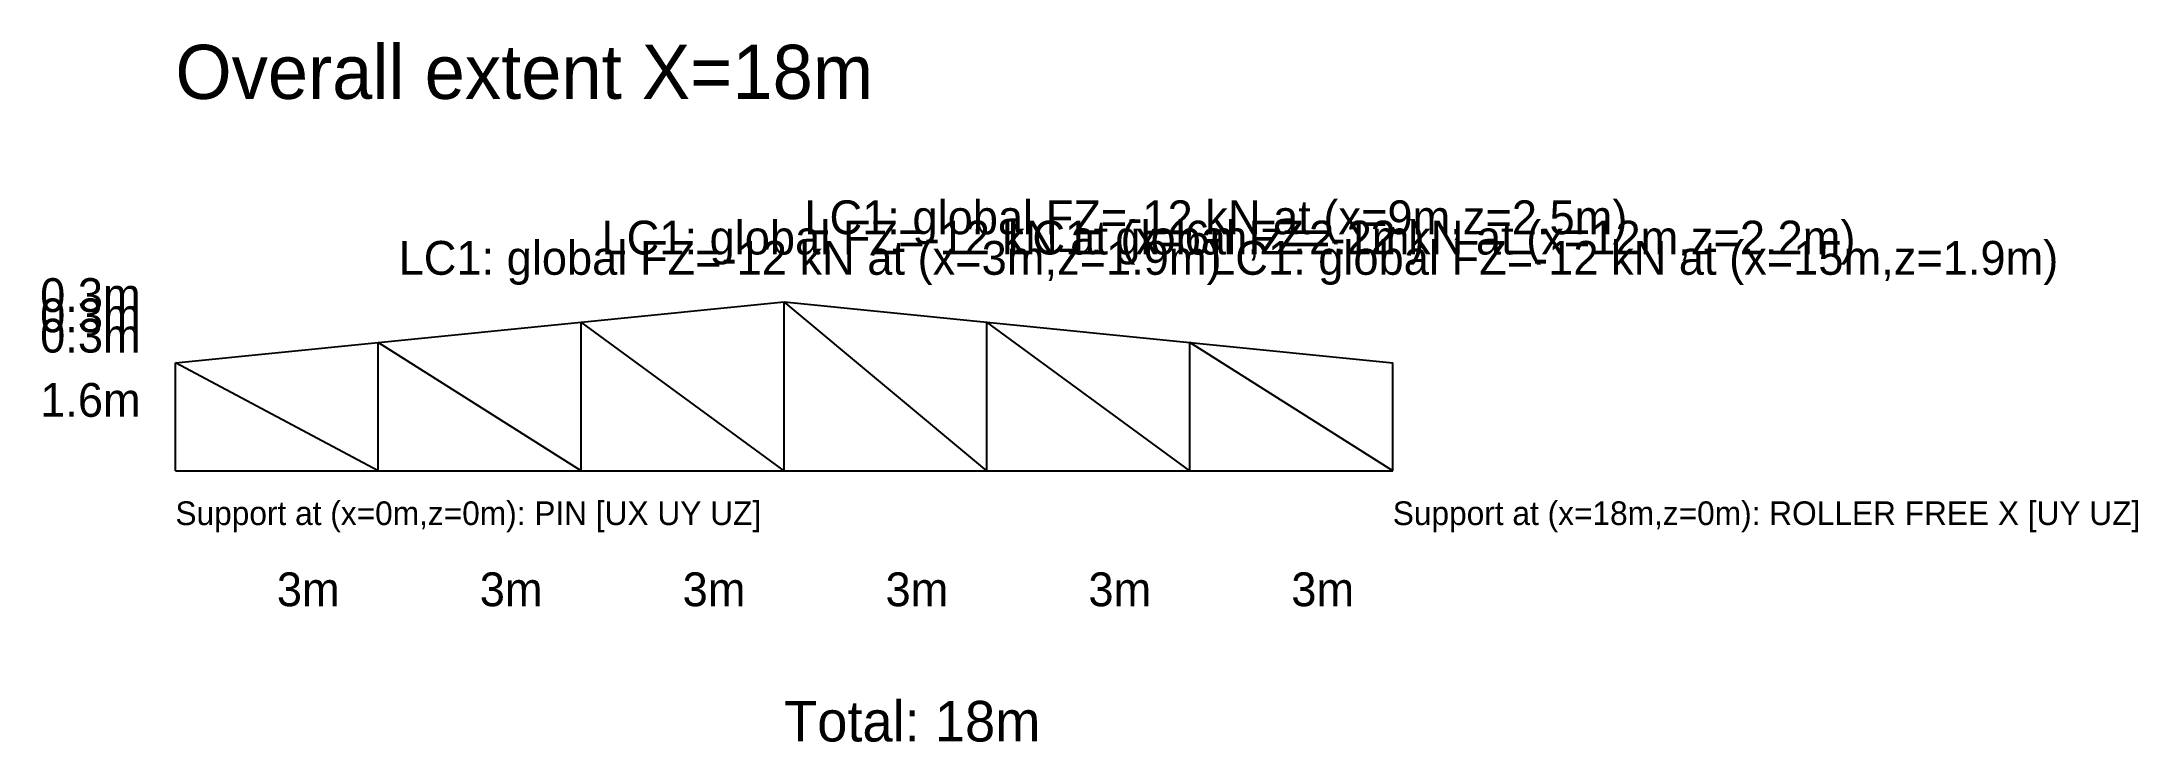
# Model space of a CAD drawing. Header units: metres. Extents: x -2 to 29, y -4 to 6.3.
import ezdxf

# ---------------------------------------------------------------- set-up
doc = ezdxf.new("R2010")
doc.units = ezdxf.units.M
for name, color, linetype in [('DIM', 5, 'CONTINUOUS'), ('LOAD', 1, 'CONTINUOUS'), ('STRUCT', 7, 'CONTINUOUS'), ('SUPPORT', 3, 'CONTINUOUS')]:
    doc.layers.add(name, color=color, linetype=linetype)

msp = doc.modelspace()

# ---------------------------------------------------------------- linework, layer by layer
at = {"layer": 'STRUCT'}
for p, q in [((6, 2.2), (9, 2.5)), ((9, 2.5), (12, 2.2)), ((9, 0), (9, 2.5)), ((12, 0), (9, 2.5)), ((3, 1.9), (6, 2.2)), ((6, 0), (6, 2.2)), ((9, 0), (6, 2.2)), ((12, 2.2), (15, 1.9)), ((12, 0), (12, 2.2)), ((15, 0), (12, 2.2)), ((0, 1.6), (3, 1.9)), ((3, 0), (3, 1.9)), ((6, 0), (3, 1.9)), ((15, 1.9), (18, 1.6)), ((15, 0), (15, 1.9)), ((18, 0), (15, 1.9)), ((0, 0), (0, 1.6)), ((3, 0), (0, 1.6)), ((18, 0), (18, 1.6)), ((0, 0), (3, 0)), ((3, 0), (6, 0)), ((6, 0), (9, 0)), ((9, 0), (12, 0)), ((12, 0), (15, 0)), ((15, 0), (18, 0))]:
    msp.add_line(p, q, dxfattribs=at)

# ---------------------------------------------------------------- texts
at = {"layer": 'DIM'}
for s, height, p in [('0.3m', 0.5, (-2, 2.35)), ('0.3m', 0.5, (-2, 2.05)), ('0.3m', 0.5, (-2, 1.75)), ('1.6m', 0.5, (-2, 0.8)), ('3m', 0.5, (1.5, -2)), ('3m', 0.5, (4.5, -2)), ('3m', 0.5, (7.5, -2)), ('3m', 0.5, (10.5, -2)), ('3m', 0.5, (13.5, -2)), ('3m', 0.5, (16.5, -2)), ('Total: 18m', 0.6, (9, -4))]:
    msp.add_text(s, height=height, dxfattribs=at).set_placement(p)
at = {"layer": 'LOAD'}
for s, p in [('LC1: global FZ=-12 kN at (x=6m,z=2.2m)', (6.3, 3.2)), ('LC1: global FZ=-12 kN at (x=9m,z=2.5m)', (9.3, 3.5)), ('LC1: global FZ=-12 kN at (x=12m,z=2.2m)', (12.3, 3.2)), ('LC1: global FZ=-12 kN at (x=3m,z=1.9m)', (3.3, 2.9)), ('LC1: global FZ=-12 kN at (x=15m,z=1.9m)', (15.3, 2.9))]:
    msp.add_text(s, height=0.5, dxfattribs=at).set_placement(p)
at = {"layer": 'SUPPORT'}
for s, p in [('Support at (x=0m,z=0m): PIN [UX UY UZ]', (0, -0.8)), ('Support at (x=18m,z=0m): ROLLER FREE X [UY UZ]', (18, -0.8))]:
    msp.add_text(s, height=0.35, dxfattribs=at).set_placement(p)
at = {"layer": 'TEXT'}
msp.add_text('Overall extent X=18m', height=0.8, dxfattribs=at).set_placement((0, 5.5))

doc.saveas('drawing.dxf')
